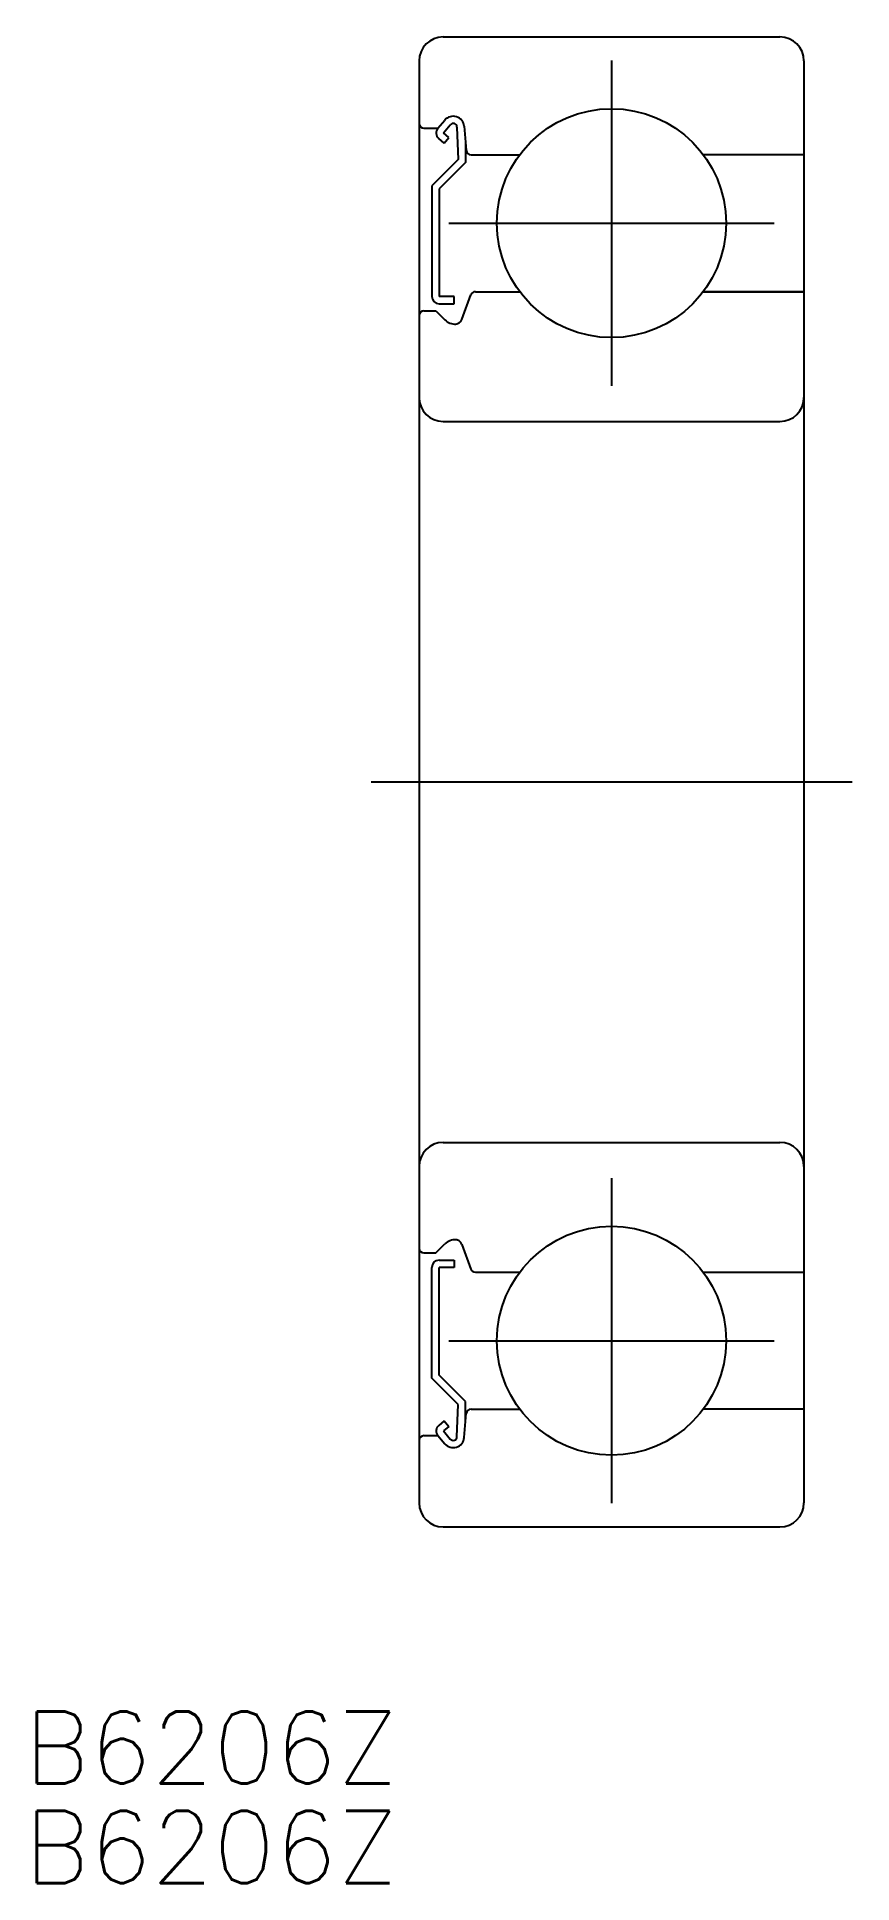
# Model space of a CAD drawing. Extents: x -23.9 to 10, y -45.8 to 31.
import ezdxf

# ---------------------------------------------------------------- set-up
doc = ezdxf.new("R2010")
doc.units = 0
doc.linetypes.add('CENTER', pattern=[50.8, 31.75, -6.35, 6.35, -6.35])
doc.layers.get('0').update_dxf_attribs({"linetype": 'CONTINUOUS'})
doc.layers.add('CENTER', color=1, linetype='CENTER')
doc.styles.get("Standard").update_dxf_attribs({"font": 'txt.shx', "height": 3, "bigfont": 'bigfont.shx'})

# ---------------------------------------------------------------- blocks, each defined once
blk = doc.blocks.new('*U2')
at = {"color": 7, "linetype": 'CONTINUOUS'}
blk.add_text('B6206Z', height=3, dxfattribs=at).set_placement((-24.404, -41.674))
blk = doc.blocks.new('*U3')
at = {"color": 7, "linetype": 'CONTINUOUS'}
blk.add_text('B6206Z', height=3, dxfattribs=at).set_placement((-24.404, -45.818))

msp = doc.modelspace()

# ---------------------------------------------------------------- linework, layer by layer
at = {"color": 7, "linetype": 'CONTINUOUS'}
for p, q in [((-7, 31), (7, 31)), ((-8, 30), (-8, -30)), ((8, 30), (8, -30)), ((-7.8, 27.2), (-7.22, 27.2)), ((-7.22, 27.2), (-6.937, 27.536)), ((-6.99, 27.007), (-6.708, 27.343)), ((-6.761, 26.814), (-6.99, 27.007)), ((-6.426, 27.247), (-6.37, 25.904)), ((-6.127, 27.28), (-6.04, 26.283)), ((-6.954, 26.584), (-7.184, 26.777)), ((-6.954, 26.584), (-6.761, 26.814)), ((-6.07, 26.627), (-6.07, 25.78)), ((-6.37, 25.904), (-7.47, 24.804)), ((-6.07, 25.78), (-7.17, 24.68)), ((-5.841, 26.1), (-3.816, 26.1)), ((8, 26.1), (3.816, 26.1)), ((-7.47, 24.804), (-7.47, 20.2)), ((-7.17, 24.68), (-7.17, 20.2)), ((-6.55, 20.2), (-7.17, 20.2)), ((-6.55, 19.9), (-6.55, 20.2)), ((-6.218, 19.247), (-5.847, 20.268)), ((-5.659, 20.4), (-3.816, 20.4)), ((8, 20.4), (3.816, 20.4)), ((3.816, 20.4), (8, 20.4)), ((-7.8, 19.6), (-7.3, 19.6)), ((-7.3, 19.6), (-6.926, 19.226)), ((-7.17, 19.9), (-6.55, 19.9)), ((-7, 15), (7, 15)), ((-7, -15), (7, -15)), ((-7.8, -19.6), (-7.3, -19.6)), ((-7.3, -19.6), (-6.926, -19.226)), ((-7.17, -19.9), (-6.55, -19.9)), ((-6.55, -19.9), (-6.55, -20.2)), ((-6.218, -19.247), (-5.847, -20.268)), ((-7.47, -24.804), (-7.47, -20.2)), ((-7.17, -24.68), (-7.17, -20.2)), ((-6.55, -20.2), (-7.17, -20.2)), ((-5.659, -20.4), (-3.816, -20.4)), ((3.816, -20.4), (8, -20.4)), ((-6.37, -25.904), (-7.47, -24.804)), ((-6.07, -25.78), (-7.17, -24.68)), ((-6.426, -27.247), (-6.37, -25.904)), ((-6.07, -26.627), (-6.07, -25.78)), ((-5.841, -26.1), (-3.816, -26.1)), ((8, -26.1), (3.816, -26.1)), ((-6.954, -26.584), (-7.184, -26.777)), ((-6.761, -26.814), (-6.99, -27.007)), ((-6.954, -26.584), (-6.761, -26.814)), ((-6.127, -27.28), (-6.04, -26.283)), ((-7.8, -27.2), (-7.22, -27.2)), ((-7.22, -27.2), (-6.937, -27.536)), ((-6.99, -27.007), (-6.708, -27.343)), ((-7, -31), (7, -31))]:
    msp.add_line(p, q, dxfattribs=at)
for centre in [(0, 23.25), (0, -23.25)]:
    msp.add_circle(centre, 4.763, dxfattribs=at)
for centre, radius, start, end in [((-7, 30), 1, 90, 180), ((7, 30), 1, 0, 90), ((-6.585, 27.24), 0.46, 4.98747, 139.90726), ((-7.8, 27.4), 0.2, 180, 270), ((-6.991, 27.006), 0.3, 139.90726, 229.9975), ((-6.586, 27.24), 0.16, 2.37526, 139.99323), ((-5.841, 26.3), 0.2, 184.98747, 270), ((-7.17, 20.2), 0.3, 180, 270), ((-5.659, 20.2), 0.2, 90, 160.03041), ((-7.8, 19.4), 0.2, 90, 180), ((-6.502, 19.65), 0.6, 225, 272.80495), ((-6.5, 19.35), 0.3, 265.53743, 340.03041), ((-7, 16), 1, 180, 270), ((7, 16), 1, 270, 0), ((-7, -16), 1, 90, 180), ((7, -16), 1, 0, 90), ((-6.502, -19.65), 0.6, 87.19505, 135), ((-6.5, -19.35), 0.3, 19.96959, 94.46257), ((-7.8, -19.4), 0.2, 180, 270), ((-7.17, -20.2), 0.3, 90, 180), ((-5.659, -20.2), 0.2, 199.96959, 270), ((-5.841, -26.3), 0.2, 90, 175.01253), ((-6.991, -27.006), 0.3, 130.0025, 220.09274), ((-7.8, -27.4), 0.2, 90, 180), ((-6.585, -27.24), 0.46, 220.09274, 355.01253), ((-6.586, -27.24), 0.16, 220.00677, 357.62474), ((-7, -30), 1, 180, 270), ((7, -30), 1, 270, 0)]:
    msp.add_arc(centre, radius, start, end, dxfattribs=at)
at = {"layer": 'CENTER', "color": 1, "linetype": 'CENTER'}
for p, q in [((0, 30.013), (0, 16.487)), ((-6.763, 23.25), (6.763, 23.25)), ((-10, 0), (10, 0)), ((0, -16.487), (0, -30.013)), ((-6.763, -23.25), (6.763, -23.25))]:
    msp.add_line(p, q, dxfattribs=at)

# ---------------------------------------------------------------- block references
at = {"color": 7, "linetype": 'CONTINUOUS'}
for name in ['*U2', '*U3']:
    msp.add_blockref(name, (0, 0), dxfattribs=at)

doc.saveas('drawing.dxf')
